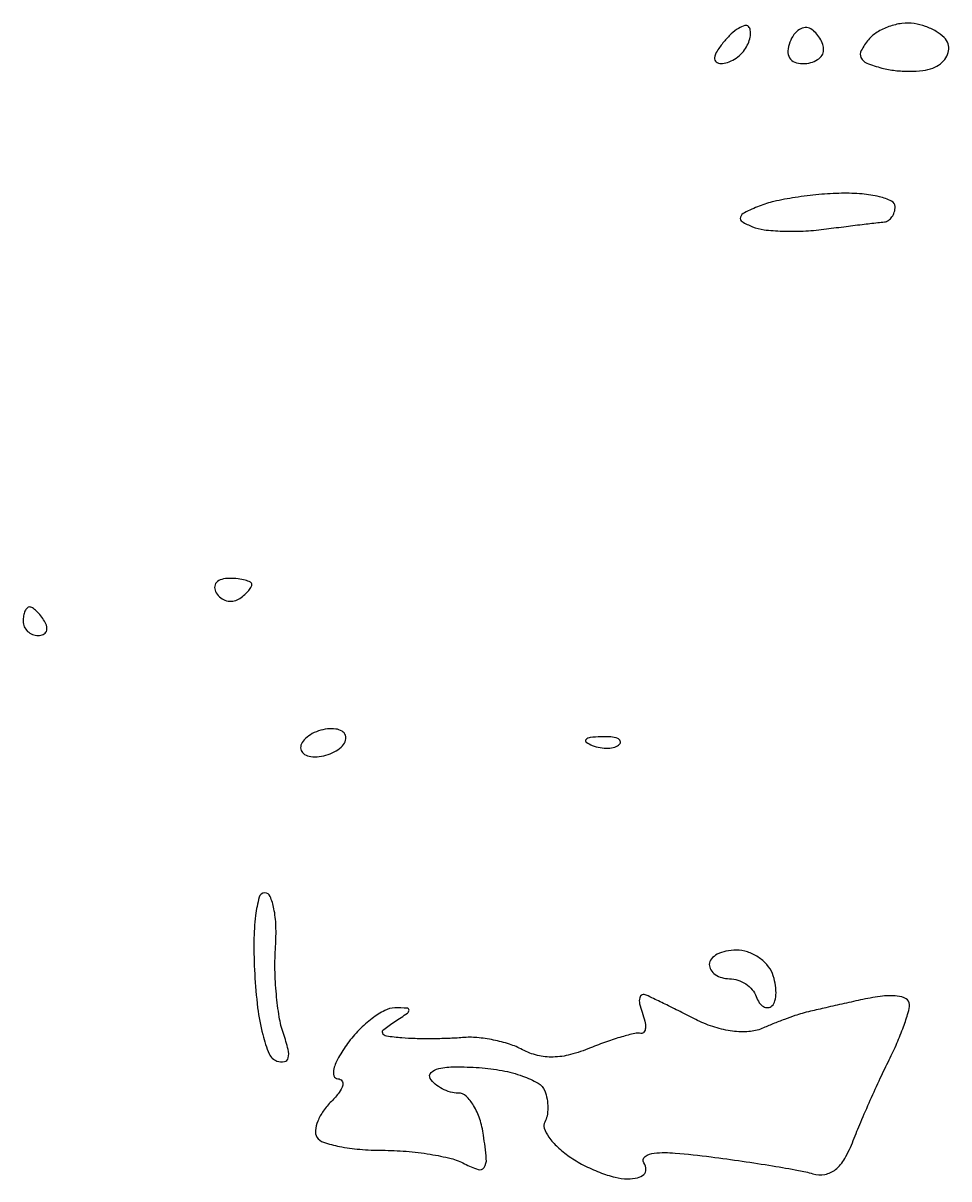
# Model space of a CAD drawing. Extents: x 0 to 102, y 0 to 135.
# Drawn here: x 30.88 to 36.36, y 127.83 to 134.67 of the extents above; entities that cross this region are included whole.
import ezdxf

# ---------------------------------------------------------------- set-up
doc = ezdxf.new("R2010")
doc.units = 0
doc.header["$MEASUREMENT"] = 0

msp = doc.modelspace()

# ---------------------------------------------------------------- linework, layer by layer
for points in [[(35.171827, 134.648573, 0.274667), (35.149377, 134.654288, 0.066988), (35.113048, 134.638039, 0.05004), (35.069911, 134.604946, 0.030935), (35.026097, 134.558344, 0.030483), (34.98621, 134.503843, 0.110288), (34.971513, 134.463721, 0.256649), (34.980881, 134.439639, 0.176123), (35.009048, 134.4294, 0.085443), (35.047585, 134.436034, 0.053409), (35.088968, 134.455905, 0.051744), (35.126777, 134.485114, 0.0641), (35.154779, 134.519629, 0.04739), (35.173248, 134.557014, 0.058241), (35.182789, 134.594725, 0.069134), (35.182576, 134.62715, 0.161573)], [(36.15247, 134.666133, 0.068891), (36.080027, 134.666843, 0.053003), (36.003011, 134.648512, 0.053972), (35.933223, 134.615023, 0.080881), (35.882364, 134.570716, 0.047909), (35.838858, 134.506709, 0.239955), (35.837588, 134.464695, 0.190589), (35.871925, 134.43249, 0.030239), (35.961377, 134.40322, 0.035578), (36.038937, 134.388733, 0.028464), (36.123827, 134.383922, 0.029285), (36.203216, 134.388599, 0.062332), (36.262835, 134.40331, 0.074338), (36.307213, 134.428414, 0.084876), (36.340011, 134.464461, 0.095372), (36.356384, 134.505607, 0.127255), (36.353799, 134.545573, 0.123639), (36.329544, 134.583938, 0.055417), (36.281726, 134.62031, 0.0501), (36.219816, 134.649413, 0.048023)], [(35.540865, 134.635421, 0.160704), (35.508209, 134.643236, 0.122111), (35.473127, 134.631345, 0.094924), (35.440804, 134.600678, 0.064087), (35.41662, 134.555814, 0.076022), (35.405345, 134.504097, 0.151817), (35.415136, 134.463812, 0.165347), (35.445136, 134.438373, 0.094172), (35.492355, 134.4294, 0.062212), (35.539862, 134.435334, 0.080499), (35.580103, 134.452785, 0.097959), (35.607036, 134.478647, 0.153789), (35.6166, 134.509007, 0.081728), (35.611019, 134.542923, 0.053444), (35.594353, 134.578979, 0.052295), (35.569837, 134.611616, 0.067219)], [(35.72235, 133.662054, 0.018175), (35.588479, 133.654672, 0.015647), (35.44859, 133.637417, 0.015927), (35.322601, 133.613727, 0.043126), (35.2359, 133.586534, 0.015853), (35.147701, 133.546955, 0.201273), (35.124232, 133.520198, 0.352853), (35.133676, 133.494773, 0.036508), (35.194954, 133.464126, 0.068492), (35.263846, 133.446241, 0.020573), (35.372116, 133.437986, 0.020201), (35.495702, 133.438659, 0.020634), (35.617954, 133.449335, -0.00076), (35.735462, 133.464322, -0.000945), (35.844757, 133.477882, -0.000767), (35.936566, 133.488954, -0.007185), (35.97615, 133.49309, 0.127091), (36.000365, 133.501726, 0.090986), (36.020962, 133.521974, 0.081059), (36.034834, 133.550642, 0.072358), (36.0396, 133.5834, 0.291226), (36.019046, 133.615696, 0.048593), (35.946408, 133.641402, 0.040272), (35.843928, 133.658206, 0.025196)], [(32.100707, 131.3838, 0.067432), (32.054117, 131.377488, 0.140899), (32.023167, 131.358543, 0.190788), (32.012456, 131.330472, 0.136093), (32.021953, 131.29782, 0.090427), (32.048225, 131.268694, 0.095498), (32.082616, 131.251394, 0.099685), (32.119727, 131.248533, 0.108373), (32.153846, 131.260513, 0.031646), (32.183988, 131.281888, 0.037297), (32.209466, 131.305847, 0.040575), (32.227345, 131.328862, 0.145859), (32.2326, 131.346493, 0.279105), (32.223887, 131.360886, 0.051652), (32.193856, 131.372841, 0.042195), (32.151246, 131.381094, 0.026751)], [(30.916307, 131.2146, 0.210953), (30.902041, 131.208301, 0.081139), (30.889959, 131.189749, 0.061769), (30.881736, 131.162389, 0.042167), (30.879, 131.13, 0.105053), (30.885858, 131.09772, 0.099167), (30.905318, 131.070251, 0.09642), (30.934393, 131.05184, 0.093332), (30.968593, 131.0454, 0.108972), (30.998621, 131.052023, 0.182303), (31.016509, 131.070251, 0.161196), (31.019141, 131.097674, 0.082592), (31.0059, 131.13, 0.029505), (30.983143, 131.162383, 0.035638), (30.958014, 131.189749, 0.038439), (30.934135, 131.209055, 0.151918)], [(32.766343, 130.479343, 0.108741), (32.728939, 130.492445, 0.05826), (32.679769, 130.492638, 0.053919), (32.62712, 130.480854, 0.056471), (32.579079, 130.458193, 0.062696), (32.542295, 130.42852, 0.120394), (32.523345, 130.395963, 0.17101), (32.524881, 130.366, 0.158106), (32.544857, 130.342457, 0.108741), (32.582261, 130.329355, 0.05826), (32.631431, 130.329162, 0.053919), (32.68408, 130.340946, 0.056471), (32.732121, 130.363607, 0.062696), (32.768905, 130.39328, 0.120394), (32.787855, 130.425837, 0.17101), (32.786319, 130.4558, 0.158106)], [(34.29825, 130.446521, 0.018894), (34.235111, 130.441526, 0.168741), (34.210428, 130.42957, 0.470617), (34.211887, 130.414152, 0.054073), (34.247138, 130.395409, 0.051402), (34.293403, 130.382208, 0.05415), (34.340572, 130.379042, 0.060344), (34.381629, 130.385739, 0.126455), (34.409287, 130.402087, 0.296942), (34.413197, 130.420603, 0.208169), (34.397754, 130.436224, 0.077125), (34.357147, 130.445591, 0.028489)], [(32.309412, 129.5226, 0.341041), (32.275799, 129.496656, 0.032995), (32.255026, 129.388725, 0.029452), (32.245042, 129.236027, 0.01481), (32.249528, 129.042834, 0.017275), (32.266986, 128.843549, 0.032177), (32.296997, 128.684295, 0.037551), (32.335552, 128.570119, 0.216129), (32.381322, 128.52796, 0.12249), (32.425395, 128.524653, 0.301449), (32.44796, 128.545863, 0.120578), (32.447488, 128.596996, 0.020815), (32.419506, 128.690476, -0.042631), (32.394775, 128.788451, -0.017979), (32.377688, 128.92324, -0.017634), (32.369659, 129.069402, -0.02198), (32.372969, 129.20535, 0.025309), (32.375119, 129.32694, 0.041222), (32.36325, 129.429408, 0.051021), (32.340892, 129.501768, 0.300911)], [(35.099949, 129.1842, 0.050854), (35.038669, 129.177951, 0.070807), (34.986844, 129.159349, 0.0909), (34.951996, 129.131893, 0.182536), (34.9398, 129.0996, 0.140362), (34.949039, 129.067339, 0.099913), (34.975006, 129.039851, 0.085122), (35.013842, 129.021338, 0.068857), (35.05965, 129.015, -0.080841), (35.108289, 129.007084, -0.067172), (35.155388, 128.983936, -0.068411), (35.193863, 128.949673, -0.091153), (35.217268, 128.90925, 0.062825), (35.235838, 128.872558, 0.11309), (35.260354, 128.849646, 0.157817), (35.286626, 128.843955, 0.162253), (35.310909, 128.854841, 0.146624), (35.328529, 128.884473, 0.058066), (35.3347, 128.931935, 0.050871), (35.329715, 128.988209, 0.044127), (35.31344, 129.045191, 0.090491), (35.281084, 129.098335, 0.066659), (35.228723, 129.143366, 0.065362), (35.165158, 129.173807, 0.079186)], [(34.566769, 128.918079, 0.197099), (34.54254, 128.919101, 0.252914), (34.527928, 128.902716, 0.111738), (34.527555, 128.866513, 0.038558), (34.542574, 128.816059, -0.033841), (34.558547, 128.764194, -0.07325), (34.562075, 128.722714, -0.144234), (34.553212, 128.698272, -0.293738), (34.534905, 128.691276, 0.108062), (34.498532, 128.690952, 0.01377), (34.422276, 128.67134, 0.015604), (34.331938, 128.642355, 0.012407), (34.236311, 128.605649, -0.033419), (34.118073, 128.565876, -0.057953), (34.015617, 128.551239, -0.066543), (33.922869, 128.561178, -0.063019), (33.834135, 128.595139, 0.045349), (33.757536, 128.627593, 0.027747), (33.6625, 128.652331, 0.027687), (33.564835, 128.666474, 0.043542), (33.480124, 128.666594, -0.012244), (33.395062, 128.661388, -0.007868), (33.296217, 128.659321, -0.007907), (33.199352, 128.660353, -0.014688), (33.1209, 128.664738, -0.013515), (33.029088, 128.675087, -0.260211), (33.007015, 128.691811, -0.346142), (33.013055, 128.715152, -0.01935), (33.0786, 128.7612, 0.007036), (33.153686, 128.811236, 0.247082), (33.1632, 128.829314, 0.403304), (33.152071, 128.840867, 0.012033), (33.0786, 128.841846, 0.118279), (33.019324, 128.82695, 0.041071), (32.944327, 128.779536, 0.038046), (32.867232, 128.711657, 0.035933), (32.7997, 128.631641, 0.026085), (32.745907, 128.548995, 0.064234), (32.717993, 128.482331, 0.141441), (32.718527, 128.44044, 0.330562), (32.742293, 128.4228, -0.238315), (32.766198, 128.41072, -0.234052), (32.7709, 128.384153, -0.093278), (32.749139, 128.341387, -0.032186), (32.703165, 128.28908, 0.044372), (32.655548, 128.232168, 0.05587), (32.622846, 128.171792, 0.066704), (32.608783, 128.117074, 0.169581), (32.617515, 128.07758, 0.178431), (32.656145, 128.047346, 0.02816), (32.751037, 128.022648, 0.028267), (32.871236, 128.005488, 0.021324), (33.004555, 127.9998, -0.020728), (33.145201, 127.993967, -0.019627), (33.287488, 127.9765, -0.020023), (33.412035, 127.951066, -0.062561), (33.491735, 127.92048, 0.043053), (33.571793, 127.886126, 0.338744), (33.607614, 127.898553, 0.170677), (33.620293, 127.949151, 0.013294), (33.603471, 128.08968, 0.041938), (33.581244, 128.184799, 0.056574), (33.544721, 128.265197, 0.069879), (33.500369, 128.320159, 0.190324), (33.454691, 128.3382, -0.068418), (33.407739, 128.344655, -0.052475), (33.359558, 128.363793, -0.053426), (33.317428, 128.391984, -0.080364), (33.288539, 128.425326, -0.355204), (33.292977, 128.459533, -0.13679), (33.338349, 128.483575, -0.054231), (33.433956, 128.493845, -0.016852), (33.578574, 128.488776, -0.02945), (33.714038, 128.471393, -0.03838), (33.834697, 128.438878, -0.042632), (33.926661, 128.397239, -0.174996), (33.966103, 128.351716, -0.048946), (33.979547, 128.30307, -0.04345), (33.984006, 128.250729, -0.045915), (33.979486, 128.2026, -0.092306), (33.965759, 128.167154, 0.233069), (33.96224, 128.130459, 0.064427), (33.990339, 128.077908, 0.05082), (34.04187, 128.019303, 0.034258), (34.111209, 127.963289, 0.033418), (34.195142, 127.912496, 0.027517), (34.29064, 127.869577, 0.028367), (34.383037, 127.839915, 0.063564), (34.456017, 127.8306, 0.052757), (34.515149, 127.836857, 0.14033), (34.552266, 127.856639, 0.211708), (34.564599, 127.887072, 0.13108), (34.553274, 127.924627, -0.384256), (34.560092, 127.962065, -0.142455), (34.614377, 127.983365, -0.04463), (34.738084, 127.983578, -0.009745), (34.950131, 127.960807, -0.004471), (35.135122, 127.935604, -0.004845), (35.314741, 127.907714, -0.004572), (35.468203, 127.880918, -0.023384), (35.552465, 127.861297, 0.111843), (35.624518, 127.857491, 0.129832), (35.686813, 127.885925, 0.092563), (35.74169, 127.951107, 0.036253), (35.792255, 128.057766, -0.007632), (35.836272, 128.166239, -0.004325), (35.89271, 128.296303, -0.004316), (35.951872, 128.426441, -0.007089), (36.00444, 128.535406, 0.013385), (36.050286, 128.633578, 0.014971), (36.08902, 128.730501, 0.014376), (36.11703, 128.814597, 0.07332), (36.1242, 128.863231, 0.274424), (36.104873, 128.895792, 0.098869), (36.051399, 128.912473, 0.056607), (35.965301, 128.9118, 0.022852), (35.84925, 128.892285, 0.001539), (35.737781, 128.867898, 0.001705), (35.630215, 128.843634, 0.001579), (35.538557, 128.822324, 0.008827), (35.4897, 128.809888, 0.017324), (35.446883, 128.79657, 0.005704), (35.384877, 128.774105, 0.005674), (35.316607, 128.747598, 0.006399), (35.251655, 128.720557, -0.085035), (35.174237, 128.701805, -0.048359), (35.077659, 128.704575, -0.044268), (34.972992, 128.727298, -0.040833), (34.870955, 128.768514, 0.001025), (34.778309, 128.814815, 0.001108), (34.687858, 128.859538, 0.001043), (34.610123, 128.897559, 0.005363)]]:
    msp.add_lwpolyline(points, format="xyb", close=True)

doc.saveas('drawing.dxf')
